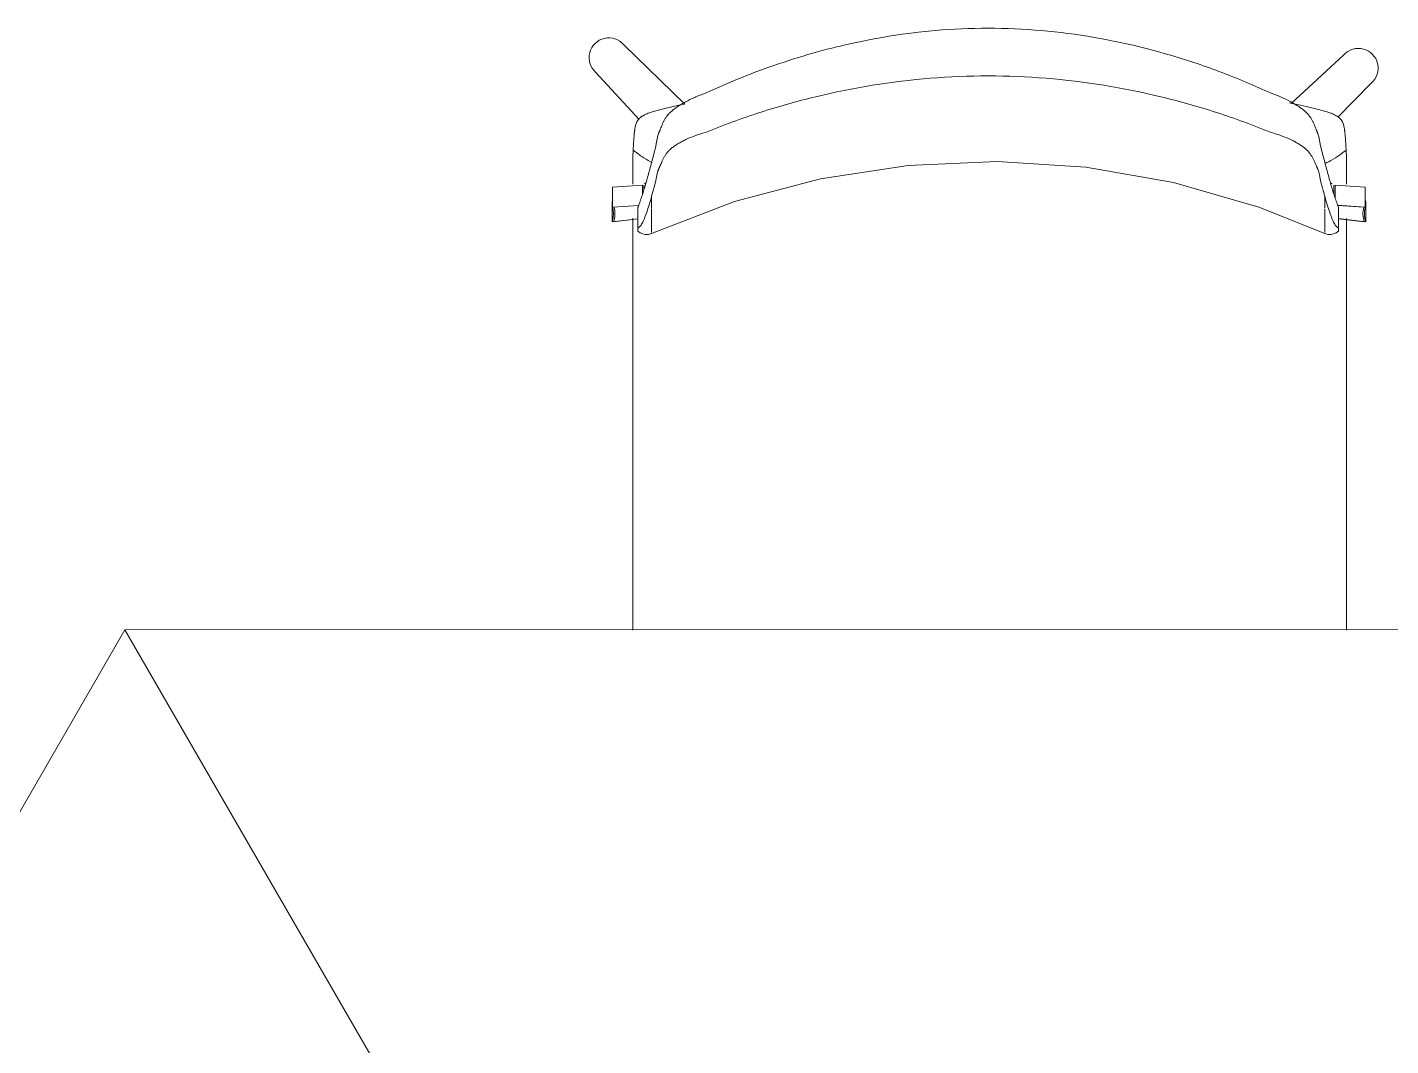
# Model space of a CAD drawing. Header units: millimetres. Extents: x 155927 to 295199, y -4084 to 97293.
# Drawn here: x 175587 to 176494, y 18585 to 19263 of the extents above; entities that cross this region are included whole.
import ezdxf

# ---------------------------------------------------------------- set-up
doc = ezdxf.new("R2010")
doc.units = ezdxf.units.MM
doc.header["$MEASUREMENT"] = 0
doc.layers.add('I-FURN', color=8, linetype='CONTINUOUS', lineweight=9)

msp = doc.modelspace()

# ---------------------------------------------------------------- linework, layer by layer
at = {"layer": 'I-FURN'}
for p, q in [((176024.25, 19211.51), (175983.58, 19250.95)), ((176462.57, 19244.26), (176427.46, 19212.02)), ((175964.87, 19232.74), (175993.85, 19201.2)), ((176458.66, 19202.76), (176480.77, 19225.54)), ((176172.84, 19170.77), (176231.91, 19173.34)), ((176231.91, 19173.34), (176290.92, 19169.5)), ((176114.4, 19161.85), (176172.84, 19170.77)), ((176290.92, 19169.5), (176349.17, 19159.31)), ((175976.17, 19156.25), (175996.08, 19157.61)), ((175976.17, 19142.91), (175976.17, 19156.25)), ((175996.08, 19157.61), (175996.08, 19151.71)), ((175997.03, 19157.64), (175997.03, 19154.62)), ((176057.27, 19146.66), (176114.4, 19161.85)), ((176349.17, 19159.31), (176405.97, 19142.88)), ((176455.96, 19151.71), (176455.96, 19157.61)), ((176456.91, 19157.64), (176476.81, 19156.28)), ((176456.91, 19148.8), (176456.91, 19157.64)), ((176476.81, 19156.28), (176476.81, 19142.94)), ((175975.84, 19146.53), (175975.84, 19133.2)), ((176002.13, 19125.38), (176057.27, 19146.66)), ((176477.14, 19133.22), (176477.14, 19146.56)), ((175993.53, 19144.1), (175976.17, 19142.91)), ((175993.02, 19129.03), (175993.02, 19142.66)), ((176405.97, 19142.88), (176449.9, 19125.38)), ((176476.81, 19142.94), (176458.47, 19144.2)), ((176475.86, 19142.91), (176458.5, 19144.1)), ((176459.01, 19129.03), (176459.01, 19142.66)), ((175975.84, 19133.2), (175993.02, 19135.26)), ((175976.8, 19133.22), (175993.02, 19135.17)), ((176459.01, 19135.4), (176477.14, 19133.22)), ((176459.01, 19135.26), (176476.19, 19133.2)), ((175993.02, 19126.96), (175994.56, 19125.87)), ((175994.56, 19125.87), (175996.3, 19125.13)), ((175996.3, 19125.13), (175997.78, 19124.82)), ((175997.78, 19124.82), (176000.05, 19124.84)), ((176000.05, 19124.84), (176002.13, 19125.38)), ((176451.98, 19124.84), (176449.9, 19125.38)), ((176454.25, 19124.82), (176451.98, 19124.84)), ((176455.73, 19125.13), (176454.25, 19124.82)), ((176457.47, 19125.87), (176455.73, 19125.13)), ((176459.01, 19126.96), (176457.47, 19125.87)), ((175651.77, 18861.93), (175076.81, 17866.01)), ((176801.75, 18861.96), (175651.77, 18861.93)), ((176206.8, 17900.66), (175651.77, 18861.93)), ((175651.77, 18861.93), (176206.8, 17900.66))]:
    msp.add_line(p, q, dxfattribs=at)
for centre, start, end in [((175973.62, 19242.47), 40.41756, 228.03379), ((176472.29, 19235.5), 310.39413, 138.01036)]:
    msp.add_arc(centre, 13.09, start, end, dxfattribs=at)
for centre, start_param, end_param in [((175959.35, 19151.92), 5.960696, 6.044337), ((176493.63, 19151.95), 3.380441, 3.464082), ((175959.35, 19138.59), 5.960696, 6.540192), ((175960.3, 19138.62), 5.960696, 6.540192), ((176492.68, 19138.59), 2.884586, 3.464082), ((176493.63, 19138.62), 2.884586, 3.464082)]:
    msp.add_ellipse(centre, major_axis=(17.39, 0), ratio=0.978487, start_param=start_param, end_param=end_param, dxfattribs=at)
for points, knots in [([(176037.88, 19218.76), (176053.95, 19226.24), (176086.79, 19239.4), (176143.72, 19255.18), (176208.24, 19263.68), (176279.2, 19260.53), (176337.01, 19248.04), (176381.72, 19232.9), (176403.44, 19223.74), (176414.16, 19218.76)], [-1, -1, -1, -1, -0.863636, -0.727273, -0.545455, -0.363636, -0.181818, -0.090909, 0, 0, 0, 0]), ([(176414.16, 19192.69), (176402.22, 19197.55), (176378.05, 19206.37), (176328.47, 19220.41), (176264.76, 19230.77), (176187.28, 19230.77), (176123.57, 19220.42), (176073.99, 19206.37), (176049.82, 19197.55), (176037.88, 19192.69)], [-1, -1, -1, -1, -0.9, -0.8, -0.6, -0.4, -0.2, -0.1, 0, 0, 0, 0]), ([(175995.45, 19149.8), (175996.13, 19151.68), (175997.18, 19154.91), (175998.64, 19159.94), (175999.76, 19164.02), (176000.91, 19168.26), (176002.09, 19172.75), (176003.17, 19176.8), (176004.05, 19180.15), (176004.61, 19182.29), (176005.01, 19184), (176005.32, 19185.69), (176005.59, 19187.38), (176005.95, 19189.13), (176006.29, 19190.48), (176006.65, 19191.65), (176006.97, 19192.5), (176007.17, 19192.99), (176007.33, 19193.37), (176007.49, 19193.75), (176007.7, 19194.26), (176008.06, 19195.16), (176008.58, 19196.5), (176009.24, 19198.15), (176010.01, 19199.84), (176010.93, 19201.56), (176012.06, 19203.28), (176013.22, 19204.7), (176014.17, 19205.69), (176014.75, 19206.24), (176015.22, 19206.66), (176015.7, 19207.07), (176016.36, 19207.62), (176017.57, 19208.57), (176019.43, 19209.91), (176021.91, 19211.49), (176025.52, 19213.55), (176030.63, 19216.03), (176035.35, 19217.87), (176037.88, 19218.76)], [0, 0, 0, 0, 0.142857, 0.214286, 0.285714, 0.357143, 0.428571, 0.5, 0.535714, 0.571429, 0.589286, 0.607143, 0.642857, 0.660714, 0.678571, 0.696429, 0.705357, 0.709821, 0.714286, 0.71875, 0.723214, 0.732143, 0.75, 0.767857, 0.785714, 0.803571, 0.821429, 0.839286, 0.848214, 0.852679, 0.857143, 0.861607, 0.866071, 0.875, 0.892857, 0.910714, 0.928571, 0.964286, 1, 1, 1, 1]), ([(176414.16, 19218.76), (176416.68, 19217.87), (176421.41, 19216.03), (176426.51, 19213.55), (176430.12, 19211.49), (176432.6, 19209.91), (176434.47, 19208.57), (176435.67, 19207.62), (176436.33, 19207.07), (176436.82, 19206.66), (176437.28, 19206.24), (176437.87, 19205.69), (176438.82, 19204.7), (176439.97, 19203.28), (176441.1, 19201.56), (176442.02, 19199.84), (176442.79, 19198.15), (176443.45, 19196.5), (176443.97, 19195.16), (176444.33, 19194.26), (176444.54, 19193.75), (176444.71, 19193.37), (176444.87, 19192.99), (176445.07, 19192.5), (176445.38, 19191.65), (176445.75, 19190.48), (176446.09, 19189.13), (176446.44, 19187.38), (176446.71, 19185.69), (176447.02, 19184), (176447.32, 19182.72), (176447.65, 19181.43), (176448.09, 19179.73), (176448.86, 19176.79), (176449.94, 19172.75), (176451.13, 19168.26), (176452.27, 19164.02), (176453.4, 19159.94), (176454.48, 19156.17), (176455.55, 19152.76), (176456.24, 19150.74), (176456.58, 19149.8)], [0, 0, 0, 0, 0.035714, 0.071429, 0.089286, 0.107143, 0.125, 0.133929, 0.138393, 0.142857, 0.147321, 0.151786, 0.160714, 0.178571, 0.196429, 0.214286, 0.232143, 0.25, 0.267857, 0.276786, 0.28125, 0.285714, 0.290179, 0.294643, 0.303571, 0.321429, 0.339286, 0.357143, 0.392857, 0.410714, 0.428571, 0.446429, 0.464286, 0.5, 0.571429, 0.642857, 0.714286, 0.785714, 0.857143, 0.928571, 1, 1, 1, 1]), ([(175989.84, 19180.99), (175989.9, 19182.07), (175989.99, 19183.73), (175990.11, 19185.67), (175990.18, 19186.77), (175990.24, 19187.6), (175990.29, 19188.39), (175990.37, 19189.4), (175990.46, 19190.62), (175990.58, 19191.85), (175990.67, 19192.74), (175990.73, 19193.26), (175990.77, 19193.65), (175990.82, 19194.04), (175990.89, 19194.56), (175991.02, 19195.44), (175991.24, 19196.64), (175991.57, 19197.99), (175992, 19199.21), (175992.63, 19200.43), (175993.53, 19201.61), (175994.5, 19202.52), (175995.37, 19203.18), (175996.05, 19203.61), (175996.74, 19204), (175997.72, 19204.51), (175999.04, 19205.09), (176000.72, 19205.73), (176002.5, 19206.33), (176004.24, 19206.87), (176005.83, 19207.32), (176007.38, 19207.75), (176009.05, 19208.18), (176010.89, 19208.64), (176013.36, 19209.24), (176017.78, 19210.27), (176021.54, 19211.08), (176023.87, 19211.58)], [0, 0, 0, 0, 0.0625, 0.09375, 0.109375, 0.125, 0.140625, 0.15625, 0.1875, 0.21875, 0.234375, 0.242188, 0.25, 0.257812, 0.265625, 0.28125, 0.3125, 0.34375, 0.375, 0.40625, 0.4375, 0.46875, 0.484375, 0.5, 0.515625, 0.53125, 0.5625, 0.59375, 0.625, 0.65625, 0.6875, 0.71875, 0.75, 0.78125, 0.8125, 0.875, 1, 1, 1, 1]), ([(176430.06, 19211.58), (176432.4, 19211.08), (176436.15, 19210.27), (176440.58, 19209.24), (176443.05, 19208.64), (176444.88, 19208.18), (176446.56, 19207.75), (176448.11, 19207.32), (176449.7, 19206.87), (176451.43, 19206.33), (176453.21, 19205.73), (176454.9, 19205.09), (176456.21, 19204.51), (176457.19, 19204), (176457.88, 19203.61), (176458.56, 19203.18), (176459.44, 19202.52), (176460.4, 19201.61), (176461.31, 19200.43), (176461.93, 19199.21), (176462.36, 19197.99), (176462.7, 19196.64), (176462.91, 19195.44), (176463.04, 19194.56), (176463.11, 19194.04), (176463.16, 19193.65), (176463.21, 19193.26), (176463.27, 19192.74), (176463.36, 19191.85), (176463.47, 19190.62), (176463.57, 19189.4), (176463.64, 19188.39), (176463.7, 19187.6), (176463.75, 19186.77), (176463.82, 19185.67), (176463.94, 19183.73), (176464.03, 19182.07), (176464.09, 19180.99)], [0, 0, 0, 0, 0.125, 0.1875, 0.21875, 0.25, 0.28125, 0.3125, 0.34375, 0.375, 0.40625, 0.4375, 0.46875, 0.484375, 0.5, 0.515625, 0.53125, 0.5625, 0.59375, 0.625, 0.65625, 0.6875, 0.71875, 0.734375, 0.742188, 0.75, 0.757812, 0.765625, 0.78125, 0.8125, 0.84375, 0.859375, 0.875, 0.890625, 0.90625, 0.9375, 1, 1, 1, 1]), ([(176037.88, 19192.69), (176035.4, 19191.98), (176030.74, 19190.48), (176025.69, 19188.37), (176022.1, 19186.56), (176019.63, 19185.15), (176017.76, 19183.93), (176016.55, 19183.06), (176015.89, 19182.55), (176015.41, 19182.17), (176014.94, 19181.78), (176014.35, 19181.26), (176013.38, 19180.32), (176012.18, 19178.93), (176011, 19177.22), (176010.03, 19175.51), (176009.2, 19173.82), (176008.49, 19172.19), (176007.94, 19170.89), (176007.56, 19170.03), (176007.34, 19169.55), (176007.18, 19169.2), (176007.01, 19168.85), (176006.81, 19168.4), (176006.5, 19167.63), (176006.15, 19166.6), (176005.83, 19165.43), (176005.52, 19163.94), (176005.3, 19162.5), (176005.03, 19161.01), (176004.75, 19159.85), (176004.42, 19158.64), (176004, 19157.05), (176003.24, 19154.26), (176002.58, 19151.9), (176002.13, 19150.33)], [0, 0, 0, 0, 0.0625, 0.125, 0.15625, 0.1875, 0.21875, 0.234375, 0.242188, 0.25, 0.257812, 0.265625, 0.28125, 0.3125, 0.34375, 0.375, 0.40625, 0.4375, 0.46875, 0.484375, 0.492188, 0.5, 0.507812, 0.515625, 0.53125, 0.5625, 0.59375, 0.625, 0.6875, 0.71875, 0.75, 0.78125, 0.8125, 0.875, 1, 1, 1, 1]), ([(176449.9, 19150.33), (176449.45, 19151.9), (176448.79, 19154.26), (176448.03, 19157.05), (176447.61, 19158.64), (176447.28, 19159.85), (176447.01, 19161.01), (176446.73, 19162.5), (176446.51, 19163.94), (176446.2, 19165.43), (176445.89, 19166.6), (176445.53, 19167.63), (176445.22, 19168.4), (176445.02, 19168.85), (176444.86, 19169.2), (176444.69, 19169.55), (176444.47, 19170.03), (176444.09, 19170.89), (176443.55, 19172.19), (176442.83, 19173.82), (176442.01, 19175.51), (176441.03, 19177.22), (176439.85, 19178.93), (176438.65, 19180.32), (176437.69, 19181.26), (176437.09, 19181.78), (176436.63, 19182.17), (176436.14, 19182.55), (176435.48, 19183.06), (176434.27, 19183.93), (176432.4, 19185.15), (176429.93, 19186.56), (176426.34, 19188.37), (176421.29, 19190.48), (176416.64, 19191.98), (176414.16, 19192.69)], [0, 0, 0, 0, 0.125, 0.1875, 0.21875, 0.25, 0.28125, 0.3125, 0.375, 0.40625, 0.4375, 0.46875, 0.484375, 0.492188, 0.5, 0.507812, 0.515625, 0.53125, 0.5625, 0.59375, 0.625, 0.65625, 0.6875, 0.71875, 0.734375, 0.742188, 0.75, 0.757812, 0.765625, 0.78125, 0.8125, 0.84375, 0.875, 0.9375, 1, 1, 1, 1]), ([(175989.84, 19180.99), (175991.72, 19179.4), (175995.53, 19176.55), (175999.79, 19174), (176002.13, 19172.83), (176002.5, 19172.65)], [0, 0, 0, 0, 0.02777778, 0.05555556, 0.06066679, 0.06066679, 0.06066679, 0.06066679]), ([(176450.08, 19172.01), (176450.9, 19172.38), (176453.7, 19173.74), (176458.41, 19176.55), (176462.21, 19179.4), (176464.09, 19180.99)], [0.93303317, 0.93303317, 0.93303317, 0.93303317, 0.94444444, 0.97222222, 1, 1, 1, 1]), ([(176002.13, 19126.05), (176002.13, 19126.3), (176002.13, 19126.95), (176002.13, 19128.93), (176002.13, 19132.95), (176002.13, 19137.76), (176002.13, 19141.37), (176002.13, 19141.83)], [0.4444444, 0.4444444, 0.4444444, 0.4444444, 0.5138889, 0.5833333, 0.7222222, 0.8611111, 0.8809813, 0.8809813, 0.8809813, 0.8809813]), ([(176449.9, 19141.73), (176449.9, 19139.53), (176449.9, 19135.46), (176449.9, 19130.82), (176449.9, 19128.17), (176449.9, 19126.74), (176449.9, 19126.25), (176449.9, 19126.05)], [0.1190187, 0.1190187, 0.1190187, 0.1190187, 0.2222222, 0.3333333, 0.4444444, 0.5, 0.5555556, 0.5555556, 0.5555556, 0.5555556]), ([(175989.64, 18861.65), (175989.64, 18861.81), (175989.64, 18864.45), (175989.64, 18869.61), (175989.64, 18877.22), (175989.64, 18884.85), (175989.64, 18894.92), (175989.64, 18907.41), (175989.64, 18919.86), (175989.64, 18929.9), (175989.64, 18937.53), (175989.64, 18945.17), (175989.64, 18955.25), (175989.64, 18967.76), (175989.64, 18982.72), (175989.64, 18997.89), (175989.64, 19013.03), (175989.64, 19027.91), (175989.64, 19040.36), (175989.64, 19050.4), (175989.64, 19058.02), (175989.64, 19065.6), (175989.64, 19075.5), (175989.64, 19087.74), (175989.64, 19100.1), (175989.64, 19110.21), (175989.64, 19117.94), (175989.64, 19125.74), (175989.64, 19131.58), (175989.64, 19134.86), (175989.64, 19135.56)], [-0.7511307, -0.7511307, -0.7511307, -0.7511307, -0.75, -0.7321429, -0.7142857, -0.6964286, -0.6785714, -0.6428571, -0.6071429, -0.5892857, -0.5714286, -0.5535714, -0.5357143, -0.5, -0.4642857, -0.4285714, -0.3928571, -0.3571429, -0.3214286, -0.3035714, -0.2857143, -0.2678571, -0.25, -0.2142857, -0.1785714, -0.1607143, -0.1428571, -0.125, -0.1071429, -0.1022726, -0.1022726, -0.1022726, -0.1022726]), ([(175993.02, 19129.03), (175993.02, 19128.47), (175993.02, 19127.65), (175993.02, 19126.98), (175993.02, 19126.88), (175993.02, 19127.51), (175993.02, 19128.29), (175993.02, 19128.67)], [0, 0, 0, 0, 0.125, 0.25, 0.375, 0.5, 0.5828112, 0.5828112, 0.5828112, 0.5828112]), ([(176459.01, 19128.66), (176459.01, 19128.28), (176459.01, 19127.5), (176459.01, 19126.88), (176459.01, 19126.99), (176459.01, 19127.65), (176459.01, 19128.47), (176459.01, 19129.03)], [0.4162183, 0.4162183, 0.4162183, 0.4162183, 0.5, 0.625, 0.75, 0.875, 1, 1, 1, 1]), ([(176464.3, 19135.49), (176464.3, 19135.03), (176464.3, 19129.5), (176464.3, 19118.7), (176464.3, 19103.29), (176464.3, 19088.23), (176464.3, 19075.73), (176464.3, 19065.66), (176464.3, 19058), (176464.3, 19050.32), (176464.3, 19040.23), (176464.3, 19027.75), (176464.3, 19015.32), (176464.3, 19005.33), (176464.3, 18997.75), (176464.3, 18990.18), (176464.3, 18980.22), (176464.3, 18967.88), (176464.3, 18955.51), (176464.3, 18945.49), (176464.3, 18937.86), (176464.3, 18930.22), (176464.3, 18920.12), (176464.3, 18907.54), (176464.3, 18892.43), (176464.3, 18877.08), (176464.3, 18866.83), (176464.3, 18861.72), (176464.3, 18861.63)], [-0.896036, -0.896036, -0.896036, -0.896036, -0.8928571, -0.8571429, -0.8214286, -0.7857143, -0.75, -0.7321429, -0.7142857, -0.6964286, -0.6785714, -0.6428571, -0.6071429, -0.5892857, -0.5714286, -0.5535714, -0.5357143, -0.5, -0.4642857, -0.4464286, -0.4285714, -0.4107143, -0.3928571, -0.3571429, -0.3214286, -0.2857143, -0.25, -0.2493139, -0.2493139, -0.2493139, -0.2493139])]:
    msp.add_open_spline(points, degree=3, knots=knots, dxfattribs=at)
for points in [[(176430.06, 19211.58), (176428.84, 19211.81), (176427.62, 19212.04), (176426.4, 19212.27)], [(176426.46, 19212.26), (176427.66, 19212.03), (176428.86, 19211.81), (176430.06, 19211.58)], [(175989.64, 19177.14), (175989.67, 19177.78), (175989.74, 19179.07), (175989.81, 19180.35), (175989.84, 19180.99)], [(175989.64, 19158.17), (175989.64, 19164.68), (175989.64, 19171), (175989.64, 19177.14)], [(176464.09, 19180.99), (176464.13, 19180.35), (176464.2, 19179.07), (176464.26, 19177.78), (176464.3, 19177.14)], [(176464.3, 19177.14), (176464.3, 19171.03), (176464.3, 19164.73), (176464.3, 19158.23)], [(175998.36, 19159.2), (175997.96, 19158.94), (175997.56, 19158.67), (175997.2, 19158.4)], [(176454.83, 19158.4), (176454.46, 19158.67), (176454.08, 19158.94), (176453.68, 19159.2)], [(176002.13, 19150.33), (176001.6, 19148.3), (176000.51, 19144.48), (175998.85, 19139.53), (175997.33, 19135.32), (175995.86, 19132.06), (175994.36, 19129.93), (175993.45, 19129.21), (175993.02, 19129.03)], [(175993.02, 19142.66), (175993.4, 19143.75), (175994.21, 19146), (175995.04, 19148.49), (175995.45, 19149.8)], [(176002.13, 19142.23), (176002.13, 19144.64), (176002.13, 19147.33), (176002.13, 19150.33)], [(176449.9, 19150.33), (176449.9, 19147.33), (176449.9, 19144.64), (176449.9, 19142.24)], [(176459.01, 19129.03), (176458.58, 19129.21), (176457.67, 19129.93), (176456.18, 19132.06), (176454.7, 19135.32), (176453.18, 19139.53), (176451.53, 19144.48), (176450.44, 19148.3), (176449.9, 19150.33)], [(176456.58, 19149.8), (176456.99, 19148.49), (176457.82, 19146), (176458.63, 19143.75), (176459.01, 19142.66)]]:
    msp.add_open_spline(points, degree=3, dxfattribs=at)

doc.saveas('drawing.dxf')
